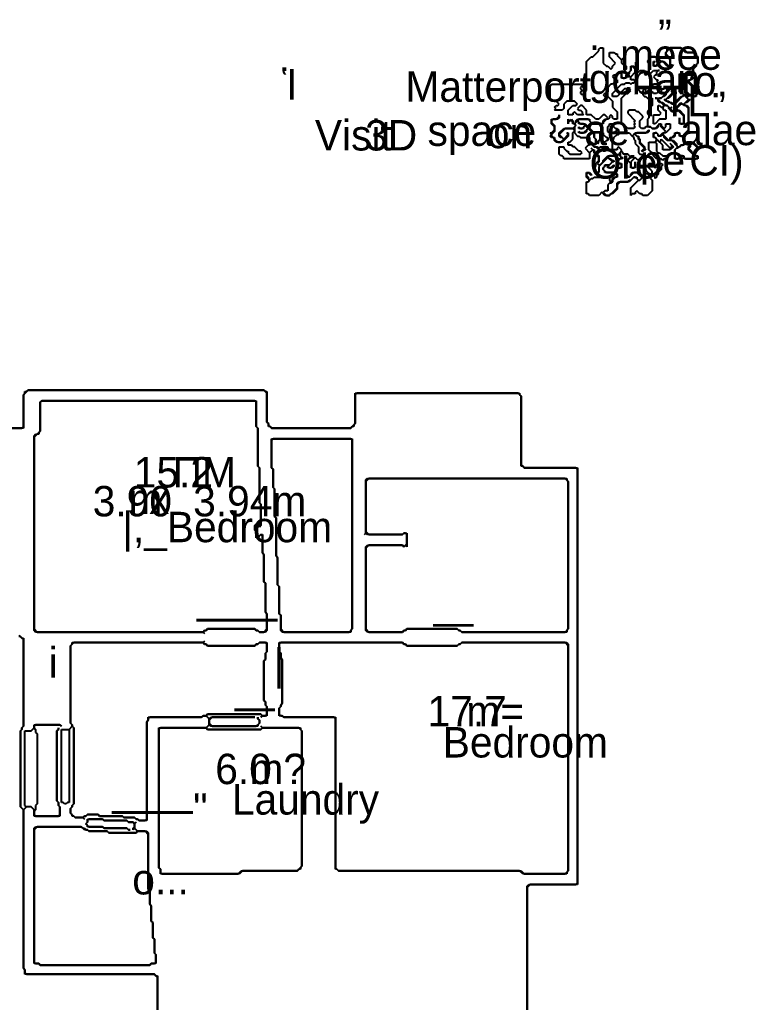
# Model space of a CAD drawing. Header units: metres. Extents: x 39 to 1586, y 105 to 1194.
# Drawn here: x 1102 to 1586, y 541 to 1186 of the extents above; entities that cross this region are included whole.
import ezdxf

# ---------------------------------------------------------------- set-up
doc = ezdxf.new("R2010")
doc.units = ezdxf.units.M

msp = doc.modelspace()

# ---------------------------------------------------------------- linework, layer by layer
for p, q in [((1479, 1162), (1483, 1166)), ((1483, 1167), (1484, 1168)), ((1483, 1166), (1483, 1167)), ((1484, 1168), (1486, 1168)), ((1486, 1168), (1486, 1158)), ((1490, 1162), (1490, 1165)), ((1490, 1165), (1493, 1165)), ((1493, 1165), (1494, 1164)), ((1494, 1164), (1495, 1164)), ((1495, 1164), (1495, 1163)), ((1495, 1163), (1498, 1160)), ((1530, 1168), (1527, 1165)), ((1527, 1165), (1528, 1166)), ((1527, 1163), (1527, 1165)), ((1527, 1165), (1527, 1164)), ((1527, 1164), (1530, 1161)), ((1530, 1160), (1527, 1163)), ((1528, 1166), (1528, 1167)), ((1528, 1167), (1529, 1167)), ((1529, 1167), (1530, 1168)), ((1530, 1168), (1537, 1168)), ((1537, 1168), (1530, 1168)), ((1537, 1168), (1538, 1167)), ((1540, 1165), (1537, 1168)), ((1538, 1167), (1539, 1167)), ((1539, 1167), (1541, 1165)), ((1545, 1165), (1540, 1165)), ((1541, 1165), (1545, 1165)), ((1545, 1165), (1546, 1164)), ((1548, 1162), (1545, 1165)), ((1546, 1164), (1547, 1164)), ((1547, 1164), (1547, 1163)), ((1547, 1163), (1548, 1162)), ((1475, 1159), (1478, 1162)), ((1475, 1140), (1475, 1159)), ((1478, 1162), (1479, 1162)), ((1486, 1158), (1488, 1156)), ((1494, 1158), (1490, 1162)), ((1492, 1156), (1494, 1158)), ((1498, 1160), (1499, 1161)), ((1499, 1161), (1498, 1160)), ((1498, 1160), (1498, 1158)), ((1498, 1158), (1499, 1157)), ((1499, 1157), (1500, 1157)), ((1500, 1157), (1501, 1156)), ((1515, 1159), (1516, 1160)), ((1516, 1160), (1515, 1159)), ((1516, 1158), (1515, 1159)), ((1515, 1159), (1516, 1158)), ((1516, 1160), (1516, 1162)), ((1516, 1162), (1521, 1162)), ((1517, 1162), (1516, 1161)), ((1516, 1161), (1516, 1160)), ((1516, 1152), (1516, 1158)), ((1516, 1158), (1516, 1152)), ((1520, 1162), (1517, 1162)), ((1519, 1156), (1519, 1159)), ((1519, 1159), (1520, 1159)), ((1520, 1159), (1519, 1158)), ((1519, 1158), (1519, 1157)), ((1519, 1157), (1520, 1156)), ((1522, 1160), (1520, 1162)), ((1520, 1156), (1522, 1158)), ((1521, 1162), (1524, 1159)), ((1524, 1159), (1521, 1156)), ((1523, 1160), (1522, 1160)), ((1522, 1158), (1523, 1158)), ((1524, 1159), (1523, 1160)), ((1523, 1158), (1524, 1159)), ((1524, 1159), (1526, 1159)), ((1525, 1159), (1524, 1159)), ((1528, 1156), (1525, 1159)), ((1526, 1159), (1529, 1156)), ((1529, 1156), (1530, 1157)), ((1530, 1161), (1530, 1156)), ((1530, 1157), (1530, 1160)), ((1545, 1155), (1548, 1158)), ((1548, 1158), (1547, 1157)), ((1547, 1157), (1547, 1156)), ((1548, 1162), (1548, 1158)), ((1548, 1158), (1548, 1162)), ((1488, 1156), (1489, 1156)), ((1489, 1156), (1491, 1154)), ((1491, 1154), (1492, 1155)), ((1492, 1155), (1492, 1156)), ((1493, 1150), (1492, 1149)), ((1494, 1150), (1493, 1150)), ((1496, 1152), (1494, 1150)), ((1497, 1152), (1496, 1152)), ((1498, 1151), (1497, 1152)), ((1501, 1154), (1498, 1151)), ((1498, 1151), (1498, 1149)), ((1498, 1148), (1498, 1151)), ((1501, 1156), (1501, 1154)), ((1501, 1150), (1504, 1153)), ((1503, 1151), (1501, 1149)), ((1501, 1149), (1501, 1150)), ((1504, 1153), (1503, 1152)), ((1503, 1152), (1503, 1151)), ((1504, 1153), (1504, 1156)), ((1504, 1156), (1506, 1156)), ((1505, 1156), (1504, 1155)), ((1504, 1155), (1504, 1153)), ((1504, 1149), (1507, 1152)), ((1507, 1154), (1505, 1156)), ((1506, 1156), (1507, 1155)), ((1507, 1155), (1507, 1152)), ((1507, 1152), (1507, 1154)), ((1507, 1152), (1508, 1151)), ((1508, 1151), (1510, 1153)), ((1510, 1153), (1513, 1153)), ((1513, 1153), (1513, 1151)), ((1513, 1151), (1514, 1150)), ((1514, 1150), (1516, 1152)), ((1516, 1152), (1517, 1151)), ((1517, 1151), (1519, 1153)), ((1521, 1156), (1519, 1156)), ((1519, 1153), (1523, 1153)), ((1520, 1150), (1519, 1149)), ((1521, 1150), (1520, 1150)), ((1522, 1153), (1521, 1152)), ((1521, 1152), (1521, 1150)), ((1523, 1153), (1522, 1153)), ((1530, 1156), (1528, 1156)), ((1536, 1139), (1536, 1150)), ((1536, 1150), (1539, 1150)), ((1539, 1150), (1539, 1141)), ((1545, 1150), (1544, 1149)), ((1544, 1149), (1545, 1150)), ((1547, 1156), (1545, 1154)), ((1545, 1150), (1545, 1155)), ((1545, 1154), (1545, 1150)), ((1451, 1143), (1452, 1144)), ((1452, 1144), (1472, 1144)), ((1472, 1144), (1472, 1143)), ((1491, 1144), (1489, 1142)), ((1492, 1144), (1491, 1144)), ((1492, 1149), (1494, 1147)), ((1493, 1145), (1492, 1144)), ((1492, 1138), (1498, 1144)), ((1495, 1145), (1493, 1145)), ((1494, 1147), (1495, 1147)), ((1495, 1147), (1495, 1145)), ((1498, 1149), (1499, 1148)), ((1501, 1148), (1498, 1148)), ((1498, 1144), (1500, 1144)), ((1499, 1148), (1500, 1148)), ((1500, 1148), (1501, 1149)), ((1500, 1144), (1501, 1145)), ((1501, 1149), (1501, 1148)), ((1501, 1145), (1503, 1145)), ((1503, 1145), (1504, 1144)), ((1504, 1147), (1504, 1149)), ((1506, 1147), (1504, 1147)), ((1504, 1144), (1505, 1145)), ((1505, 1145), (1506, 1145)), ((1507, 1146), (1506, 1147)), ((1506, 1145), (1507, 1146)), ((1519, 1144), (1518, 1143)), ((1519, 1149), (1521, 1147)), ((1521, 1144), (1519, 1144)), ((1521, 1147), (1522, 1147)), ((1522, 1147), (1521, 1146)), ((1521, 1146), (1522, 1145)), ((1522, 1145), (1521, 1144)), ((1522, 1145), (1523, 1145)), ((1523, 1145), (1522, 1145)), ((1543, 1147), (1542, 1146)), ((1542, 1145), (1542, 1147)), ((1542, 1147), (1543, 1147)), ((1542, 1146), (1547, 1141)), ((1548, 1139), (1542, 1145)), ((1543, 1147), (1544, 1148)), ((1544, 1147), (1543, 1147)), ((1544, 1149), (1545, 1148)), ((1544, 1148), (1544, 1149)), ((1545, 1148), (1544, 1147)), ((1451, 1135), (1451, 1143)), ((1472, 1143), (1471, 1142)), ((1471, 1142), (1471, 1141)), ((1471, 1141), (1472, 1140)), ((1472, 1140), (1471, 1139)), ((1471, 1139), (1471, 1138)), ((1471, 1138), (1472, 1137)), ((1472, 1143), (1473, 1142)), ((1473, 1142), (1472, 1143)), ((1472, 1137), (1475, 1140)), ((1487, 1138), (1486, 1137)), ((1486, 1137), (1487, 1136)), ((1488, 1138), (1487, 1138)), ((1489, 1139), (1488, 1138)), ((1489, 1142), (1489, 1139)), ((1492, 1136), (1492, 1138)), ((1500, 1141), (1495, 1136)), ((1498, 1135), (1501, 1138)), ((1503, 1141), (1500, 1141)), ((1501, 1138), (1502, 1138)), ((1502, 1138), (1504, 1140)), ((1504, 1140), (1503, 1141)), ((1513, 1141), (1512, 1140)), ((1512, 1140), (1512, 1137)), ((1512, 1137), (1513, 1136)), ((1514, 1140), (1513, 1141)), ((1514, 1139), (1514, 1140)), ((1518, 1139), (1514, 1139)), ((1518, 1143), (1519, 1142)), ((1519, 1138), (1518, 1139)), ((1519, 1142), (1522, 1142)), ((1521, 1138), (1519, 1138)), ((1522, 1139), (1521, 1138)), ((1522, 1142), (1523, 1141)), ((1524, 1139), (1522, 1139)), ((1523, 1141), (1526, 1141)), ((1525, 1141), (1524, 1140)), ((1524, 1140), (1524, 1139)), ((1524, 1135), (1527, 1138)), ((1526, 1141), (1525, 1141)), ((1527, 1137), (1526, 1136)), ((1529, 1141), (1527, 1139)), ((1527, 1134), (1533, 1140)), ((1527, 1139), (1528, 1140)), ((1527, 1139), (1527, 1137)), ((1527, 1138), (1527, 1139)), ((1528, 1140), (1528, 1141)), ((1528, 1141), (1533, 1141)), ((1532, 1141), (1529, 1141)), ((1533, 1139), (1529, 1135)), ((1533, 1140), (1532, 1141)), ((1533, 1141), (1533, 1139)), ((1539, 1137), (1533, 1131)), ((1537, 1138), (1536, 1139)), ((1538, 1138), (1537, 1138)), ((1539, 1137), (1538, 1138)), ((1538, 1136), (1539, 1137)), ((1539, 1141), (1544, 1136)), ((1542, 1134), (1539, 1137)), ((1542, 1137), (1541, 1136)), ((1543, 1137), (1542, 1137)), ((1544, 1136), (1543, 1137)), ((1546, 1136), (1548, 1138)), ((1547, 1141), (1547, 1140)), ((1547, 1140), (1548, 1139)), ((1548, 1138), (1547, 1137)), ((1547, 1137), (1547, 1136)), ((1548, 1139), (1548, 1138)), ((1548, 1138), (1548, 1139)), ((1452, 1134), (1451, 1135)), ((1452, 1133), (1452, 1134)), ((1455, 1133), (1452, 1133)), ((1457, 1131), (1455, 1133)), ((1456, 1130), (1457, 1131)), ((1462, 1133), (1460, 1131)), ((1460, 1131), (1460, 1128)), ((1467, 1133), (1462, 1133)), ((1469, 1131), (1467, 1133)), ((1468, 1130), (1469, 1131)), ((1487, 1136), (1489, 1136)), ((1489, 1136), (1492, 1133)), ((1495, 1136), (1492, 1136)), ((1492, 1133), (1492, 1129)), ((1498, 1119), (1498, 1135)), ((1513, 1136), (1514, 1136)), ((1514, 1136), (1515, 1135)), ((1515, 1135), (1518, 1135)), ((1518, 1135), (1518, 1130)), ((1521, 1135), (1520, 1135)), ((1520, 1135), (1524, 1135)), ((1522, 1134), (1521, 1135)), ((1523, 1135), (1522, 1134)), ((1522, 1134), (1524, 1132)), ((1522, 1133), (1522, 1134)), ((1523, 1132), (1522, 1133)), ((1524, 1135), (1523, 1135)), ((1524, 1132), (1523, 1132)), ((1525, 1136), (1524, 1135)), ((1524, 1132), (1525, 1132)), ((1526, 1130), (1524, 1132)), ((1526, 1136), (1525, 1136)), ((1525, 1132), (1527, 1130)), ((1527, 1133), (1526, 1134)), ((1526, 1134), (1527, 1134)), ((1528, 1135), (1527, 1134)), ((1527, 1134), (1528, 1133)), ((1528, 1133), (1527, 1133)), ((1529, 1135), (1528, 1135)), ((1529, 1132), (1528, 1133)), ((1528, 1133), (1529, 1133)), ((1529, 1133), (1530, 1132)), ((1530, 1132), (1529, 1132)), ((1531, 1131), (1530, 1132)), ((1530, 1132), (1531, 1132)), ((1531, 1132), (1532, 1131)), ((1533, 1131), (1531, 1131)), ((1532, 1131), (1537, 1136)), ((1534, 1129), (1537, 1132)), ((1537, 1131), (1534, 1128)), ((1537, 1136), (1538, 1136)), ((1537, 1132), (1538, 1131)), ((1538, 1131), (1537, 1131)), ((1539, 1130), (1538, 1131)), ((1538, 1131), (1539, 1131)), ((1539, 1131), (1542, 1134)), ((1540, 1132), (1539, 1131)), ((1539, 1131), (1540, 1130)), ((1541, 1132), (1540, 1132)), ((1541, 1136), (1541, 1135)), ((1541, 1135), (1542, 1134)), ((1543, 1134), (1541, 1132)), ((1542, 1134), (1543, 1134)), ((1547, 1136), (1544, 1136)), ((1544, 1136), (1546, 1136)), ((1454, 1129), (1455, 1130)), ((1455, 1128), (1454, 1129)), ((1454, 1127), (1455, 1128)), ((1459, 1127), (1454, 1127)), ((1455, 1130), (1456, 1130)), ((1457, 1123), (1457, 1124)), ((1457, 1124), (1457, 1122)), ((1460, 1128), (1459, 1127)), ((1463, 1127), (1466, 1130)), ((1463, 1124), (1463, 1127)), ((1466, 1124), (1463, 1124)), ((1466, 1130), (1468, 1130)), ((1467, 1126), (1466, 1125)), ((1466, 1125), (1466, 1124)), ((1469, 1124), (1467, 1126)), ((1471, 1130), (1469, 1128)), ((1469, 1128), (1470, 1127)), ((1473, 1124), (1469, 1124)), ((1470, 1127), (1471, 1127)), ((1472, 1130), (1471, 1130)), ((1471, 1127), (1472, 1126)), ((1475, 1127), (1472, 1130)), ((1472, 1126), (1472, 1125)), ((1472, 1125), (1473, 1124)), ((1475, 1124), (1475, 1127)), ((1478, 1124), (1475, 1124)), ((1481, 1121), (1478, 1124)), ((1486, 1124), (1483, 1121)), ((1487, 1124), (1486, 1124)), ((1489, 1122), (1487, 1124)), ((1491, 1124), (1490, 1123)), ((1492, 1123), (1491, 1124)), ((1492, 1129), (1495, 1126)), ((1495, 1126), (1495, 1121)), ((1503, 1127), (1502, 1126)), ((1502, 1126), (1502, 1125)), ((1502, 1125), (1507, 1120)), ((1507, 1127), (1503, 1127)), ((1508, 1126), (1507, 1127)), ((1509, 1126), (1508, 1126)), ((1512, 1123), (1509, 1126)), ((1516, 1127), (1515, 1126)), ((1515, 1126), (1515, 1125)), ((1515, 1125), (1516, 1124)), ((1518, 1130), (1516, 1128)), ((1516, 1128), (1516, 1127)), ((1516, 1124), (1516, 1122)), ((1519, 1118), (1519, 1124)), ((1519, 1124), (1523, 1124)), ((1522, 1127), (1522, 1130)), ((1522, 1130), (1523, 1130)), ((1524, 1125), (1522, 1127)), ((1523, 1130), (1524, 1129)), ((1523, 1124), (1524, 1125)), ((1524, 1129), (1525, 1129)), ((1526, 1130), (1525, 1129)), ((1525, 1129), (1526, 1130)), ((1525, 1129), (1525, 1128)), ((1525, 1128), (1526, 1127)), ((1528, 1130), (1526, 1130)), ((1526, 1127), (1527, 1127)), ((1527, 1130), (1528, 1130)), ((1527, 1127), (1527, 1121)), ((1528, 1130), (1530, 1128)), ((1529, 1129), (1528, 1130)), ((1529, 1128), (1529, 1129)), ((1531, 1126), (1529, 1128)), ((1530, 1128), (1531, 1129)), ((1531, 1129), (1530, 1128)), ((1530, 1128), (1532, 1126)), ((1532, 1126), (1531, 1126)), ((1534, 1126), (1534, 1129)), ((1534, 1128), (1535, 1127)), ((1535, 1127), (1534, 1126)), ((1535, 1127), (1536, 1127)), ((1539, 1123), (1535, 1127)), ((1536, 1127), (1539, 1124)), ((1540, 1130), (1539, 1130)), ((1539, 1124), (1539, 1118)), ((1540, 1130), (1541, 1130)), ((1542, 1128), (1540, 1130)), ((1541, 1130), (1542, 1129)), ((1542, 1129), (1542, 1113)), ((1542, 1114), (1542, 1128)), ((1452, 1118), (1452, 1121)), ((1452, 1121), (1455, 1121)), ((1453, 1121), (1452, 1120)), ((1452, 1120), (1452, 1119)), ((1452, 1119), (1454, 1117)), ((1454, 1116), (1452, 1118)), ((1456, 1121), (1453, 1121)), ((1455, 1121), (1457, 1123)), ((1457, 1122), (1456, 1121)), ((1463, 1118), (1463, 1121)), ((1463, 1121), (1464, 1120)), ((1464, 1120), (1463, 1119)), ((1463, 1119), (1463, 1118)), ((1464, 1120), (1465, 1121)), ((1465, 1120), (1464, 1120)), ((1465, 1121), (1466, 1120)), ((1466, 1119), (1465, 1120)), ((1466, 1120), (1466, 1119)), ((1466, 1118), (1466, 1119)), ((1466, 1119), (1467, 1118)), ((1467, 1118), (1466, 1118)), ((1469, 1120), (1467, 1118)), ((1467, 1118), (1468, 1119)), ((1468, 1117), (1467, 1118)), ((1467, 1118), (1468, 1117)), ((1468, 1120), (1469, 1121)), ((1468, 1119), (1468, 1120)), ((1469, 1121), (1477, 1121)), ((1470, 1121), (1469, 1120)), ((1469, 1120), (1471, 1118)), ((1470, 1119), (1469, 1120)), ((1476, 1121), (1470, 1121)), ((1470, 1118), (1470, 1119)), ((1473, 1118), (1470, 1118)), ((1471, 1118), (1474, 1118)), ((1474, 1117), (1473, 1118)), ((1474, 1118), (1480, 1112)), ((1478, 1119), (1476, 1121)), ((1477, 1121), (1477, 1120)), ((1477, 1120), (1479, 1118)), ((1478, 1118), (1478, 1119)), ((1486, 1118), (1478, 1118)), ((1479, 1118), (1485, 1118)), ((1483, 1121), (1481, 1121)), ((1485, 1118), (1486, 1119)), ((1486, 1120), (1487, 1121)), ((1488, 1121), (1486, 1119)), ((1486, 1119), (1486, 1120)), ((1486, 1119), (1486, 1118)), ((1487, 1121), (1488, 1121)), ((1488, 1121), (1489, 1122)), ((1489, 1121), (1488, 1121)), ((1490, 1122), (1489, 1121)), ((1490, 1123), (1490, 1122)), ((1490, 1117), (1490, 1118)), ((1490, 1118), (1492, 1118)), ((1492, 1122), (1492, 1123)), ((1493, 1121), (1492, 1122)), ((1492, 1118), (1492, 1117)), ((1495, 1121), (1493, 1121)), ((1502, 1115), (1498, 1119)), ((1507, 1120), (1506, 1119)), ((1506, 1119), (1507, 1118)), ((1507, 1118), (1506, 1117)), ((1510, 1120), (1512, 1122)), ((1510, 1116), (1510, 1120)), ((1512, 1122), (1512, 1123)), ((1516, 1122), (1515, 1121)), ((1515, 1121), (1515, 1117)), ((1520, 1118), (1519, 1118)), ((1523, 1121), (1520, 1118)), ((1520, 1115), (1523, 1118)), ((1523, 1118), (1522, 1117)), ((1527, 1121), (1523, 1121)), ((1524, 1117), (1523, 1118)), ((1523, 1118), (1524, 1118)), ((1524, 1118), (1524, 1117)), ((1527, 1116), (1527, 1118)), ((1527, 1118), (1530, 1118)), ((1530, 1118), (1530, 1115)), ((1536, 1118), (1536, 1122)), ((1536, 1122), (1536, 1119)), ((1536, 1119), (1537, 1118)), ((1539, 1118), (1536, 1118)), ((1537, 1118), (1538, 1118)), ((1538, 1118), (1539, 1119)), ((1539, 1119), (1539, 1123)), ((1452, 1111), (1451, 1112)), ((1451, 1112), (1452, 1112)), ((1452, 1112), (1454, 1114)), ((1454, 1113), (1452, 1111)), ((1454, 1117), (1454, 1113)), ((1454, 1114), (1454, 1116)), ((1461, 1115), (1457, 1111)), ((1457, 1112), (1460, 1115)), ((1457, 1110), (1457, 1112)), ((1460, 1115), (1466, 1115)), ((1466, 1115), (1461, 1115)), ((1463, 1111), (1462, 1112)), ((1462, 1112), (1463, 1112)), ((1463, 1112), (1463, 1110)), ((1466, 1115), (1468, 1117)), ((1467, 1114), (1466, 1115)), ((1466, 1112), (1467, 1113)), ((1466, 1108), (1466, 1112)), ((1468, 1117), (1467, 1116)), ((1467, 1116), (1467, 1112)), ((1467, 1113), (1467, 1114)), ((1467, 1112), (1469, 1110)), ((1470, 1115), (1470, 1116)), ((1470, 1116), (1471, 1115)), ((1473, 1115), (1470, 1115)), ((1470, 1112), (1470, 1113)), ((1470, 1113), (1471, 1112)), ((1474, 1112), (1470, 1112)), ((1471, 1115), (1472, 1115)), ((1471, 1112), (1473, 1112)), ((1472, 1115), (1474, 1117)), ((1474, 1117), (1473, 1116)), ((1473, 1116), (1473, 1115)), ((1473, 1112), (1476, 1115)), ((1476, 1115), (1474, 1117)), ((1475, 1113), (1474, 1112)), ((1476, 1115), (1475, 1114)), ((1475, 1114), (1475, 1113)), ((1480, 1111), (1476, 1115)), ((1480, 1112), (1480, 1109)), ((1484, 1108), (1484, 1112)), ((1484, 1112), (1486, 1112)), ((1486, 1112), (1486, 1111)), ((1489, 1116), (1490, 1117)), ((1489, 1113), (1489, 1116)), ((1490, 1112), (1489, 1113)), ((1493, 1112), (1490, 1112)), ((1492, 1117), (1494, 1115)), ((1495, 1114), (1493, 1112)), ((1494, 1115), (1495, 1115)), ((1495, 1115), (1496, 1114)), ((1497, 1112), (1495, 1114)), ((1496, 1114), (1496, 1113)), ((1496, 1113), (1497, 1112)), ((1496, 1111), (1497, 1112)), ((1497, 1112), (1503, 1112)), ((1506, 1115), (1502, 1115)), ((1503, 1112), (1505, 1110)), ((1505, 1110), (1507, 1112)), ((1506, 1117), (1507, 1116)), ((1507, 1116), (1506, 1115)), ((1507, 1112), (1514, 1112)), ((1508, 1112), (1507, 1111)), ((1515, 1112), (1508, 1112)), ((1511, 1115), (1510, 1116)), ((1513, 1115), (1511, 1115)), ((1514, 1116), (1513, 1115)), ((1517, 1116), (1514, 1116)), ((1514, 1112), (1516, 1114)), ((1515, 1117), (1516, 1116)), ((1516, 1113), (1515, 1112)), ((1516, 1116), (1517, 1116)), ((1516, 1114), (1516, 1113)), ((1518, 1115), (1517, 1116)), ((1517, 1116), (1518, 1115)), ((1521, 1115), (1518, 1115)), ((1518, 1115), (1520, 1115)), ((1520, 1112), (1519, 1111)), ((1519, 1109), (1519, 1112)), ((1519, 1112), (1521, 1112)), ((1521, 1112), (1520, 1112)), ((1522, 1116), (1521, 1115)), ((1522, 1111), (1521, 1112)), ((1521, 1112), (1523, 1110)), ((1522, 1117), (1522, 1116)), ((1523, 1110), (1525, 1112)), ((1524, 1116), (1524, 1117)), ((1524, 1117), (1526, 1115)), ((1527, 1113), (1524, 1116)), ((1525, 1112), (1526, 1112)), ((1526, 1112), (1525, 1111)), ((1526, 1115), (1527, 1116)), ((1526, 1112), (1527, 1113)), ((1527, 1112), (1526, 1112)), ((1530, 1115), (1527, 1112)), ((1534, 1112), (1533, 1111)), ((1533, 1111), (1533, 1112)), ((1533, 1112), (1536, 1112)), ((1535, 1112), (1534, 1112)), ((1536, 1111), (1535, 1112)), ((1536, 1112), (1536, 1111)), ((1538, 1110), (1542, 1114)), ((1542, 1113), (1539, 1110)), ((1451, 1110), (1452, 1111)), ((1452, 1109), (1451, 1110)), ((1452, 1111), (1452, 1110)), ((1452, 1110), (1453, 1109)), ((1453, 1109), (1452, 1109)), ((1454, 1108), (1453, 1109)), ((1453, 1109), (1454, 1109)), ((1454, 1109), (1454, 1108)), ((1454, 1107), (1454, 1108)), ((1454, 1108), (1456, 1106)), ((1455, 1106), (1454, 1107)), ((1459, 1106), (1455, 1106)), ((1456, 1106), (1458, 1106)), ((1457, 1111), (1460, 1108)), ((1458, 1109), (1457, 1110)), ((1459, 1109), (1458, 1109)), ((1458, 1106), (1460, 1108)), ((1463, 1110), (1459, 1106)), ((1460, 1108), (1459, 1109)), ((1460, 1108), (1463, 1111)), ((1463, 1104), (1463, 1106)), ((1463, 1106), (1464, 1106)), ((1464, 1106), (1466, 1108)), ((1469, 1110), (1470, 1110)), ((1470, 1110), (1471, 1109)), ((1471, 1109), (1477, 1109)), ((1477, 1109), (1477, 1107)), ((1477, 1107), (1479, 1105)), ((1478, 1105), (1477, 1104)), ((1480, 1103), (1478, 1105)), ((1479, 1105), (1479, 1104)), ((1480, 1109), (1480, 1111)), ((1480, 1109), (1481, 1108)), ((1481, 1108), (1480, 1109)), ((1481, 1108), (1481, 1107)), ((1481, 1106), (1481, 1108)), ((1481, 1107), (1482, 1106)), ((1482, 1106), (1481, 1106)), ((1482, 1106), (1484, 1108)), ((1483, 1107), (1482, 1106)), ((1482, 1106), (1483, 1105)), ((1483, 1105), (1482, 1106)), ((1485, 1107), (1483, 1107)), ((1486, 1106), (1485, 1107)), ((1486, 1111), (1488, 1109)), ((1487, 1106), (1486, 1106)), ((1488, 1107), (1487, 1106)), ((1488, 1109), (1489, 1109)), ((1489, 1107), (1488, 1107)), ((1489, 1109), (1489, 1107)), ((1492, 1107), (1493, 1108)), ((1492, 1101), (1492, 1107)), ((1493, 1109), (1495, 1111)), ((1493, 1108), (1493, 1109)), ((1495, 1111), (1496, 1111)), ((1506, 1111), (1505, 1110)), ((1505, 1110), (1506, 1109)), ((1507, 1111), (1506, 1111)), ((1506, 1109), (1506, 1108)), ((1506, 1108), (1507, 1107)), ((1507, 1111), (1508, 1110)), ((1509, 1109), (1507, 1111)), ((1507, 1107), (1507, 1105)), ((1507, 1105), (1509, 1103)), ((1508, 1110), (1509, 1110)), ((1509, 1110), (1509, 1109)), ((1509, 1109), (1510, 1108)), ((1509, 1108), (1509, 1109)), ((1510, 1107), (1509, 1108)), ((1510, 1108), (1510, 1106)), ((1510, 1105), (1510, 1107)), ((1510, 1106), (1513, 1103)), ((1513, 1102), (1510, 1105)), ((1516, 1101), (1516, 1106)), ((1516, 1106), (1520, 1106)), ((1519, 1111), (1519, 1110)), ((1519, 1110), (1523, 1106)), ((1520, 1109), (1519, 1109)), ((1521, 1108), (1520, 1109)), ((1521, 1107), (1520, 1106)), ((1520, 1106), (1521, 1107)), ((1520, 1106), (1521, 1105)), ((1521, 1107), (1521, 1108)), ((1522, 1107), (1521, 1107)), ((1521, 1105), (1521, 1100)), ((1522, 1110), (1522, 1111)), ((1524, 1110), (1522, 1110)), ((1525, 1104), (1522, 1107)), ((1523, 1106), (1524, 1107)), ((1525, 1111), (1524, 1110)), ((1524, 1107), (1524, 1108)), ((1524, 1108), (1530, 1102)), ((1526, 1110), (1525, 1111)), ((1525, 1111), (1529, 1107)), ((1526, 1109), (1526, 1110)), ((1528, 1107), (1526, 1109)), ((1531, 1107), (1528, 1107)), ((1529, 1107), (1530, 1108)), ((1531, 1109), (1530, 1108)), ((1530, 1108), (1530, 1109)), ((1530, 1109), (1531, 1109)), ((1530, 1108), (1531, 1107)), ((1531, 1104), (1530, 1105)), ((1530, 1105), (1532, 1103)), ((1531, 1109), (1533, 1111)), ((1532, 1109), (1531, 1109)), ((1531, 1107), (1532, 1107)), ((1535, 1103), (1531, 1107)), ((1533, 1110), (1532, 1109)), ((1532, 1107), (1534, 1105)), ((1533, 1111), (1533, 1110)), ((1534, 1105), (1534, 1104)), ((1536, 1110), (1536, 1111)), ((1536, 1111), (1537, 1110)), ((1539, 1110), (1536, 1110)), ((1537, 1110), (1538, 1110)), ((1538, 1104), (1540, 1106)), ((1541, 1106), (1539, 1104)), ((1540, 1106), (1545, 1106)), ((1544, 1106), (1541, 1106)), ((1548, 1102), (1544, 1106)), ((1545, 1106), (1548, 1103)), ((1457, 1098), (1457, 1103)), ((1457, 1103), (1460, 1103)), ((1460, 1103), (1460, 1102)), ((1460, 1102), (1462, 1100)), ((1462, 1100), (1463, 1100)), ((1465, 1104), (1463, 1104)), ((1463, 1100), (1463, 1099)), ((1463, 1099), (1464, 1098)), ((1466, 1103), (1465, 1104)), ((1467, 1103), (1466, 1103)), ((1470, 1100), (1467, 1103)), ((1471, 1100), (1470, 1100)), ((1472, 1099), (1471, 1100)), ((1471, 1098), (1472, 1099)), ((1476, 1104), (1474, 1102)), ((1474, 1102), (1477, 1099)), ((1477, 1104), (1476, 1104)), ((1479, 1101), (1477, 1099)), ((1477, 1099), (1479, 1101)), ((1477, 1099), (1477, 1095)), ((1479, 1101), (1478, 1102)), ((1478, 1102), (1479, 1101)), ((1479, 1104), (1480, 1103)), ((1480, 1100), (1479, 1101)), ((1479, 1101), (1480, 1101)), ((1480, 1103), (1482, 1103)), ((1481, 1103), (1480, 1103)), ((1480, 1101), (1480, 1100)), ((1480, 1099), (1480, 1100)), ((1480, 1100), (1483, 1097)), ((1483, 1096), (1480, 1099)), ((1483, 1101), (1481, 1103)), ((1482, 1103), (1483, 1102)), ((1483, 1102), (1484, 1103)), ((1485, 1101), (1483, 1101)), ((1484, 1103), (1489, 1103)), ((1486, 1100), (1485, 1101)), ((1487, 1100), (1486, 1100)), ((1488, 1101), (1487, 1100)), ((1489, 1101), (1488, 1101)), ((1489, 1103), (1489, 1101)), ((1495, 1101), (1492, 1101)), ((1496, 1103), (1495, 1102)), ((1495, 1102), (1495, 1101)), ((1495, 1097), (1498, 1100)), ((1498, 1101), (1496, 1103)), ((1498, 1100), (1497, 1099)), ((1497, 1099), (1497, 1097)), ((1498, 1100), (1498, 1101)), ((1499, 1099), (1498, 1100)), ((1499, 1098), (1499, 1099)), ((1509, 1103), (1509, 1099)), ((1509, 1099), (1510, 1098)), ((1511, 1100), (1513, 1102)), ((1512, 1100), (1511, 1100)), ((1513, 1101), (1512, 1100)), ((1513, 1103), (1513, 1102)), ((1513, 1102), (1514, 1101)), ((1514, 1101), (1513, 1101)), ((1519, 1098), (1516, 1101)), ((1521, 1100), (1522, 1099)), ((1522, 1099), (1523, 1099)), ((1523, 1099), (1525, 1097)), ((1525, 1101), (1525, 1104)), ((1530, 1101), (1525, 1101)), ((1530, 1102), (1531, 1103)), ((1532, 1103), (1530, 1101)), ((1531, 1103), (1531, 1104)), ((1533, 1101), (1535, 1103)), ((1534, 1102), (1533, 1101)), ((1533, 1101), (1533, 1096)), ((1533, 1095), (1533, 1101)), ((1534, 1104), (1535, 1103)), ((1535, 1102), (1534, 1102)), ((1537, 1104), (1535, 1102)), ((1535, 1103), (1536, 1103)), ((1536, 1103), (1537, 1104)), ((1537, 1104), (1538, 1104)), ((1539, 1104), (1537, 1104)), ((1542, 1103), (1543, 1104)), ((1542, 1101), (1542, 1103)), ((1543, 1103), (1542, 1102)), ((1542, 1102), (1544, 1100)), ((1546, 1097), (1542, 1101)), ((1543, 1104), (1543, 1103)), ((1544, 1100), (1544, 1099)), ((1544, 1099), (1545, 1098)), ((1546, 1100), (1548, 1102)), ((1547, 1100), (1546, 1100)), ((1548, 1101), (1547, 1100)), ((1548, 1103), (1548, 1101)), ((1458, 1097), (1457, 1098)), ((1459, 1097), (1458, 1097)), ((1460, 1096), (1459, 1097)), ((1460, 1095), (1460, 1096)), ((1477, 1095), (1460, 1095)), ((1464, 1098), (1471, 1098)), ((1481, 1092), (1483, 1094)), ((1481, 1090), (1481, 1092)), ((1483, 1093), (1482, 1092)), ((1482, 1092), (1483, 1091)), ((1483, 1097), (1483, 1093)), ((1489, 1096), (1483, 1090)), ((1483, 1094), (1483, 1096)), ((1484, 1091), (1486, 1093)), ((1486, 1094), (1489, 1097)), ((1486, 1093), (1486, 1094)), ((1489, 1097), (1495, 1097)), ((1490, 1097), (1489, 1096)), ((1492, 1093), (1489, 1096)), ((1489, 1096), (1490, 1095)), ((1492, 1093), (1489, 1090)), ((1495, 1097), (1490, 1097)), ((1490, 1095), (1491, 1095)), ((1490, 1091), (1492, 1093)), ((1491, 1095), (1492, 1094)), ((1492, 1094), (1493, 1094)), ((1493, 1093), (1492, 1093)), ((1493, 1094), (1493, 1093)), ((1496, 1098), (1495, 1097)), ((1497, 1095), (1495, 1093)), ((1495, 1094), (1496, 1095)), ((1495, 1093), (1495, 1094)), ((1495, 1093), (1496, 1092)), ((1496, 1092), (1495, 1093)), ((1498, 1096), (1496, 1098)), ((1496, 1095), (1497, 1095)), ((1496, 1092), (1498, 1092)), ((1497, 1092), (1496, 1092)), ((1497, 1097), (1498, 1096)), ((1497, 1095), (1498, 1096)), ((1498, 1095), (1497, 1095)), ((1498, 1091), (1497, 1092)), ((1498, 1096), (1499, 1096)), ((1499, 1096), (1498, 1095)), ((1498, 1092), (1498, 1089)), ((1502, 1098), (1499, 1098)), ((1501, 1094), (1502, 1095)), ((1502, 1094), (1501, 1093)), ((1501, 1084), (1501, 1094)), ((1501, 1093), (1501, 1085)), ((1504, 1096), (1502, 1098)), ((1502, 1095), (1503, 1095)), ((1504, 1092), (1502, 1094)), ((1503, 1095), (1504, 1096)), ((1507, 1096), (1504, 1093)), ((1504, 1093), (1504, 1090)), ((1504, 1089), (1504, 1092)), ((1510, 1093), (1507, 1096)), ((1507, 1090), (1507, 1093)), ((1507, 1093), (1507, 1089)), ((1510, 1098), (1511, 1098)), ((1510, 1089), (1510, 1093)), ((1511, 1098), (1512, 1097)), ((1512, 1097), (1512, 1096)), ((1512, 1096), (1513, 1095)), ((1513, 1095), (1513, 1090)), ((1516, 1089), (1516, 1092)), ((1516, 1092), (1518, 1092)), ((1518, 1092), (1519, 1091)), ((1519, 1097), (1519, 1098)), ((1521, 1095), (1519, 1097)), ((1524, 1095), (1521, 1095)), ((1521, 1091), (1522, 1092)), ((1522, 1092), (1522, 1093)), ((1522, 1093), (1523, 1092)), ((1523, 1092), (1524, 1092)), ((1525, 1094), (1524, 1095)), ((1524, 1092), (1525, 1091)), ((1525, 1097), (1528, 1097)), ((1526, 1095), (1525, 1094)), ((1528, 1095), (1526, 1095)), ((1528, 1097), (1527, 1096)), ((1527, 1096), (1528, 1095)), ((1533, 1096), (1534, 1095)), ((1536, 1095), (1533, 1095)), ((1534, 1095), (1535, 1095)), ((1535, 1095), (1536, 1096)), ((1536, 1096), (1536, 1097)), ((1536, 1097), (1539, 1097)), ((1537, 1097), (1536, 1096)), ((1536, 1096), (1536, 1095)), ((1538, 1097), (1537, 1097)), ((1539, 1096), (1538, 1097)), ((1539, 1097), (1539, 1096)), ((1539, 1096), (1540, 1095)), ((1539, 1095), (1539, 1096)), ((1548, 1095), (1539, 1095)), ((1540, 1095), (1547, 1095)), ((1545, 1098), (1546, 1098)), ((1546, 1098), (1547, 1097)), ((1547, 1097), (1546, 1097)), ((1548, 1096), (1547, 1097)), ((1547, 1097), (1548, 1097)), ((1547, 1095), (1548, 1096)), ((1548, 1097), (1548, 1095)), ((1475, 1083), (1475, 1086)), ((1475, 1086), (1477, 1086)), ((1476, 1086), (1475, 1085)), ((1478, 1084), (1476, 1086)), ((1477, 1086), (1478, 1085)), ((1480, 1089), (1481, 1090)), ((1480, 1088), (1480, 1089)), ((1481, 1087), (1480, 1088)), ((1481, 1086), (1481, 1087)), ((1483, 1086), (1481, 1086)), ((1483, 1091), (1484, 1091)), ((1483, 1090), (1483, 1086)), ((1488, 1091), (1486, 1089)), ((1486, 1089), (1487, 1090)), ((1486, 1088), (1486, 1089)), ((1486, 1089), (1486, 1088)), ((1487, 1087), (1486, 1088)), ((1486, 1088), (1488, 1086)), ((1487, 1090), (1487, 1091)), ((1487, 1091), (1490, 1091)), ((1487, 1086), (1487, 1087)), ((1493, 1086), (1487, 1086)), ((1489, 1090), (1488, 1091)), ((1488, 1086), (1494, 1086)), ((1489, 1090), (1490, 1089)), ((1489, 1089), (1489, 1090)), ((1492, 1089), (1489, 1089)), ((1490, 1089), (1491, 1089)), ((1491, 1089), (1493, 1091)), ((1493, 1090), (1492, 1089)), ((1493, 1091), (1493, 1090)), ((1495, 1084), (1493, 1086)), ((1494, 1086), (1495, 1085)), ((1495, 1089), (1495, 1090)), ((1495, 1090), (1496, 1089)), ((1498, 1089), (1495, 1089)), ((1496, 1089), (1497, 1089)), ((1497, 1089), (1498, 1090)), ((1498, 1090), (1498, 1091)), ((1506, 1086), (1503, 1083)), ((1504, 1090), (1505, 1089)), ((1507, 1089), (1504, 1089)), ((1504, 1085), (1505, 1086)), ((1505, 1089), (1506, 1089)), ((1505, 1086), (1509, 1086)), ((1506, 1089), (1507, 1090)), ((1508, 1086), (1506, 1086)), ((1510, 1084), (1508, 1086)), ((1509, 1086), (1510, 1085)), ((1512, 1089), (1510, 1089)), ((1513, 1090), (1512, 1089)), ((1513, 1090), (1514, 1089)), ((1514, 1089), (1513, 1090)), ((1513, 1085), (1513, 1086)), ((1513, 1086), (1514, 1085)), ((1514, 1085), (1515, 1086)), ((1515, 1086), (1515, 1085)), ((1518, 1087), (1516, 1089)), ((1518, 1084), (1518, 1087)), ((1519, 1091), (1519, 1090)), ((1519, 1090), (1520, 1089)), ((1520, 1089), (1521, 1090)), ((1521, 1090), (1521, 1091)), ((1524, 1088), (1522, 1086)), ((1522, 1086), (1522, 1085)), ((1525, 1091), (1524, 1090)), ((1524, 1090), (1524, 1088)), ((1475, 1085), (1475, 1084)), ((1475, 1084), (1476, 1083)), ((1477, 1081), (1475, 1083)), ((1475, 1072), (1475, 1080)), ((1475, 1080), (1476, 1080)), ((1476, 1083), (1476, 1082)), ((1476, 1082), (1477, 1081)), ((1476, 1080), (1477, 1081)), ((1477, 1081), (1478, 1082)), ((1478, 1085), (1478, 1084)), ((1478, 1082), (1479, 1082)), ((1479, 1082), (1480, 1083)), ((1480, 1083), (1489, 1083)), ((1489, 1083), (1490, 1082)), ((1490, 1079), (1489, 1078)), ((1490, 1082), (1490, 1081)), ((1490, 1081), (1491, 1080)), ((1491, 1079), (1490, 1079)), ((1491, 1080), (1492, 1081)), ((1492, 1080), (1491, 1079)), ((1492, 1082), (1493, 1083)), ((1494, 1083), (1492, 1081)), ((1492, 1081), (1492, 1082)), ((1492, 1081), (1492, 1080)), ((1493, 1083), (1494, 1083)), ((1494, 1083), (1495, 1084)), ((1495, 1083), (1494, 1083)), ((1495, 1085), (1495, 1083)), ((1495, 1079), (1496, 1080)), ((1497, 1080), (1495, 1078)), ((1495, 1076), (1495, 1079)), ((1496, 1080), (1502, 1080)), ((1503, 1080), (1497, 1080)), ((1501, 1085), (1503, 1083)), ((1502, 1083), (1501, 1084)), ((1503, 1083), (1502, 1083)), ((1502, 1080), (1503, 1081)), ((1503, 1083), (1504, 1084)), ((1506, 1083), (1503, 1080)), ((1503, 1081), (1504, 1081)), ((1504, 1084), (1504, 1085)), ((1504, 1081), (1506, 1083)), ((1504, 1076), (1509, 1081)), ((1506, 1083), (1508, 1083)), ((1507, 1083), (1506, 1083)), ((1509, 1081), (1507, 1083)), ((1508, 1083), (1508, 1082)), ((1508, 1082), (1509, 1081)), ((1509, 1081), (1510, 1081)), ((1510, 1085), (1510, 1084)), ((1510, 1081), (1512, 1083)), ((1512, 1084), (1513, 1085)), ((1512, 1083), (1512, 1084)), ((1515, 1085), (1517, 1083)), ((1517, 1083), (1518, 1084)), ((1518, 1084), (1517, 1083)), ((1517, 1083), (1517, 1082)), ((1517, 1082), (1518, 1081)), ((1519, 1084), (1518, 1084)), ((1518, 1081), (1518, 1074)), ((1520, 1083), (1519, 1084)), ((1521, 1083), (1520, 1082)), ((1520, 1082), (1520, 1083)), ((1522, 1085), (1521, 1084)), ((1521, 1084), (1521, 1083)), ((1485, 1073), (1483, 1071)), ((1487, 1071), (1485, 1073)), ((1487, 1074), (1486, 1073)), ((1486, 1073), (1488, 1071)), ((1489, 1074), (1487, 1074)), ((1489, 1078), (1489, 1074)), ((1490, 1071), (1495, 1076)), ((1495, 1075), (1492, 1072)), ((1495, 1078), (1495, 1075)), ((1504, 1071), (1504, 1076)), ((1508, 1074), (1507, 1073)), ((1507, 1073), (1507, 1072)), ((1510, 1072), (1508, 1074)), ((1518, 1074), (1515, 1071)), ((1476, 1072), (1475, 1072)), ((1477, 1071), (1476, 1072)), ((1483, 1071), (1477, 1071)), ((1490, 1071), (1487, 1071)), ((1488, 1071), (1490, 1071)), ((1491, 1072), (1490, 1071)), ((1492, 1072), (1491, 1072)), ((1505, 1072), (1504, 1071)), ((1507, 1072), (1505, 1072)), ((1511, 1072), (1510, 1072)), ((1512, 1071), (1511, 1072)), ((1515, 1071), (1512, 1071)), ((1108, 943), (1105, 940)), ((1105, 940), (1106, 941)), ((1105, 919), (1105, 940)), ((1105, 940), (1105, 918)), ((1106, 941), (1106, 942)), ((1106, 942), (1107, 942)), ((1107, 942), (1108, 943)), ((1108, 943), (1263, 943)), ((1263, 943), (1108, 943)), ((1263, 943), (1264, 942)), ((1265, 941), (1263, 943)), ((1264, 942), (1265, 942)), ((1265, 942), (1265, 922)), ((1265, 922), (1265, 941)), ((1323, 921), (1323, 941)), ((1323, 941), (1431, 941)), ((1324, 941), (1323, 940)), ((1323, 940), (1323, 921)), ((1430, 941), (1324, 941)), ((1432, 939), (1430, 941)), ((1431, 941), (1431, 940)), ((1431, 940), (1432, 939)), ((1432, 939), (1432, 894)), ((1432, 893), (1432, 939)), ((1116, 935), (1117, 936)), ((1117, 936), (1116, 935)), ((1116, 916), (1116, 935)), ((1116, 935), (1116, 916)), ((1117, 936), (1258, 936)), ((1257, 936), (1117, 936)), ((1258, 935), (1257, 936)), ((1258, 936), (1258, 919)), ((1258, 919), (1258, 935)), ((811, 918), (1104, 918)), ((1105, 918), (811, 918)), ((1104, 918), (1105, 919)), ((1258, 919), (1259, 918)), ((1259, 918), (1258, 919)), ((1259, 918), (1259, 893)), ((1259, 893), (1259, 918)), ((1265, 922), (1266, 921)), ((1266, 921), (1265, 922)), ((1266, 921), (1266, 920)), ((1266, 919), (1266, 921)), ((1266, 920), (1268, 918)), ((1267, 919), (1266, 919)), ((1268, 918), (1267, 919)), ((1268, 918), (1320, 918)), ((1320, 918), (1268, 918)), ((1320, 918), (1323, 921)), ((1321, 919), (1320, 918)), ((1322, 919), (1321, 919)), ((1323, 921), (1322, 920)), ((1322, 920), (1322, 919)), ((1112, 913), (1113, 914)), ((1114, 914), (1112, 912)), ((1112, 785), (1112, 913)), ((1112, 912), (1112, 786)), ((1113, 914), (1114, 914)), ((1114, 914), (1116, 916)), ((1115, 914), (1114, 914)), ((1116, 916), (1115, 915)), ((1115, 915), (1115, 914)), ((1268, 892), (1268, 911)), ((1268, 911), (1321, 911)), ((1269, 911), (1268, 910)), ((1320, 911), (1269, 911)), ((1321, 910), (1320, 911)), ((1321, 911), (1321, 786)), ((1268, 910), (1268, 892)), ((1321, 786), (1321, 910)), ((1259, 893), (1260, 892)), ((1260, 892), (1259, 893)), ((1260, 892), (1260, 869)), ((1260, 869), (1260, 892)), ((1269, 891), (1268, 892)), ((1268, 892), (1269, 891)), ((1432, 894), (1434, 892)), ((1433, 893), (1432, 893)), ((1434, 892), (1433, 893)), ((1434, 892), (1469, 892)), ((1468, 892), (1434, 892)), ((1469, 891), (1468, 892)), ((1469, 892), (1469, 618)), ((1269, 879), (1269, 891)), ((1269, 891), (1269, 879)), ((1330, 884), (1331, 885)), ((1332, 885), (1330, 883)), ((1331, 885), (1462, 885)), ((1461, 885), (1332, 885)), ((1463, 883), (1461, 885)), ((1462, 885), (1462, 884)), ((1469, 619), (1469, 891)), ((1270, 878), (1269, 879)), ((1269, 879), (1270, 878)), ((1330, 849), (1330, 884)), ((1330, 883), (1330, 850)), ((1462, 884), (1463, 883)), ((1463, 883), (1463, 786)), ((1463, 786), (1463, 883)), ((1270, 860), (1270, 878)), ((1270, 878), (1270, 860)), ((1260, 869), (1261, 868)), ((1261, 868), (1260, 869)), ((1261, 868), (1261, 854)), ((1261, 855), (1261, 868)), ((1271, 859), (1270, 860)), ((1270, 860), (1271, 859)), ((1259, 855), (1257, 853)), ((1257, 854), (1258, 855)), ((1257, 851), (1257, 854)), ((1257, 853), (1257, 851)), ((1258, 855), (1259, 855)), ((1260, 854), (1259, 855)), ((1259, 855), (1260, 854)), ((1260, 854), (1261, 855)), ((1261, 854), (1260, 853)), ((1260, 853), (1260, 854)), ((1271, 834), (1271, 859)), ((1271, 859), (1271, 834)), ((1257, 851), (1258, 850)), ((1258, 850), (1257, 851)), ((1258, 850), (1258, 847)), ((1258, 846), (1258, 850)), ((1258, 847), (1259, 846)), ((1259, 846), (1261, 848)), ((1261, 848), (1259, 846)), ((1261, 848), (1262, 848)), ((1262, 847), (1261, 848)), ((1262, 848), (1262, 836)), ((1262, 836), (1262, 847)), ((1330, 849), (1329, 848)), ((1329, 848), (1330, 849)), ((1330, 850), (1332, 848)), ((1331, 848), (1330, 849)), ((1354, 848), (1331, 848)), ((1332, 848), (1354, 848)), ((1355, 849), (1354, 848)), ((1354, 848), (1355, 849)), ((1356, 849), (1355, 849)), ((1355, 849), (1357, 849)), ((1357, 848), (1356, 849)), ((1357, 849), (1357, 840)), ((1357, 842), (1357, 848)), ((1259, 846), (1258, 846)), ((1330, 840), (1331, 841)), ((1332, 841), (1330, 839)), ((1330, 785), (1330, 840)), ((1331, 841), (1354, 841)), ((1354, 841), (1332, 841)), ((1354, 841), (1355, 840)), ((1355, 840), (1354, 841)), ((1355, 840), (1357, 842)), ((1356, 841), (1355, 840)), ((1357, 840), (1356, 841)), ((1262, 836), (1263, 835)), ((1263, 835), (1262, 836)), ((1263, 835), (1263, 817)), ((1263, 817), (1263, 835)), ((1272, 833), (1271, 834)), ((1271, 834), (1272, 833)), ((1330, 839), (1330, 786)), ((1272, 815), (1272, 833)), ((1272, 833), (1272, 815)), ((1263, 817), (1264, 816)), ((1264, 816), (1263, 817)), ((1264, 816), (1264, 797)), ((1264, 797), (1264, 816)), ((1273, 814), (1272, 815)), ((1272, 815), (1273, 814)), ((1273, 796), (1273, 814)), ((1273, 814), (1273, 796)), ((1264, 797), (1265, 796)), ((1265, 796), (1264, 797)), ((1265, 796), (1265, 785)), ((1265, 786), (1265, 796)), ((1274, 795), (1273, 796)), ((1273, 796), (1274, 795)), ((1274, 785), (1274, 795)), ((1274, 795), (1274, 786)), ((1102, 782), (1104, 780)), ((1112, 786), (1114, 784)), ((1113, 784), (1112, 785)), ((1223, 784), (1113, 784)), ((1114, 784), (1223, 784)), ((1224, 785), (1223, 784)), ((1223, 784), (1224, 785)), ((1224, 783), (1223, 784)), ((1223, 784), (1224, 783)), ((1225, 785), (1224, 785)), ((1224, 785), (1225, 785)), ((1226, 786), (1225, 785)), ((1225, 785), (1226, 786)), ((1257, 786), (1226, 786)), ((1226, 786), (1257, 786)), ((1258, 785), (1257, 786)), ((1257, 786), (1258, 785)), ((1259, 785), (1258, 785)), ((1258, 785), (1259, 785)), ((1260, 784), (1259, 785)), ((1259, 785), (1260, 784)), ((1264, 784), (1260, 784)), ((1260, 784), (1263, 784)), ((1263, 784), (1265, 786)), ((1265, 785), (1264, 784)), ((1274, 786), (1276, 784)), ((1275, 784), (1274, 785)), ((1320, 784), (1275, 784)), ((1276, 784), (1319, 784)), ((1319, 784), (1321, 786)), ((1321, 786), (1320, 785)), ((1320, 785), (1320, 784)), ((1330, 786), (1332, 784)), ((1331, 784), (1330, 785)), ((1354, 784), (1331, 784)), ((1332, 784), (1354, 784)), ((1355, 785), (1354, 784)), ((1354, 784), (1355, 785)), ((1356, 785), (1355, 785)), ((1355, 785), (1356, 785)), ((1357, 786), (1356, 785)), ((1356, 785), (1357, 786)), ((1390, 786), (1357, 786)), ((1357, 786), (1390, 786)), ((1391, 785), (1390, 786)), ((1390, 786), (1391, 785)), ((1392, 785), (1391, 785)), ((1391, 785), (1392, 785)), ((1393, 784), (1392, 785)), ((1392, 785), (1393, 784)), ((1462, 784), (1393, 784)), ((1393, 784), (1461, 784)), ((1461, 784), (1463, 786)), ((1463, 786), (1462, 785)), ((1462, 785), (1462, 784)), ((1103, 781), (1102, 781)), ((1105, 779), (1103, 781)), ((1104, 780), (1105, 780)), ((1105, 780), (1105, 722)), ((1105, 722), (1105, 779)), ((1138, 777), (1136, 775)), ((1136, 775), (1137, 776)), ((1137, 776), (1137, 777)), ((1137, 777), (1223, 777)), ((1223, 777), (1138, 777)), ((1223, 777), (1224, 778)), ((1224, 778), (1223, 777)), ((1223, 777), (1224, 776)), ((1224, 776), (1223, 777)), ((1224, 776), (1225, 776)), ((1225, 776), (1224, 776)), ((1225, 776), (1226, 775)), ((1226, 775), (1225, 776)), ((1257, 775), (1258, 776)), ((1258, 776), (1257, 775)), ((1258, 776), (1259, 776)), ((1259, 776), (1258, 776)), ((1259, 776), (1260, 777)), ((1260, 777), (1259, 776)), ((1260, 777), (1265, 777)), ((1264, 777), (1260, 777)), ((1265, 776), (1264, 777)), ((1265, 777), (1265, 771)), ((1265, 771), (1265, 776)), ((1273, 771), (1273, 777)), ((1273, 777), (1354, 777)), ((1274, 777), (1273, 776)), ((1273, 776), (1273, 771)), ((1354, 777), (1274, 777)), ((1354, 777), (1355, 776)), ((1355, 776), (1354, 777)), ((1355, 776), (1356, 776)), ((1356, 776), (1355, 776)), ((1356, 776), (1357, 775)), ((1357, 775), (1356, 776)), ((1390, 775), (1391, 776)), ((1391, 776), (1390, 775)), ((1391, 776), (1392, 776)), ((1392, 776), (1391, 776)), ((1392, 776), (1393, 777)), ((1393, 777), (1392, 776)), ((1393, 777), (1462, 777)), ((1461, 777), (1393, 777)), ((1463, 775), (1461, 777)), ((1462, 777), (1463, 776)), ((1463, 776), (1463, 627)), ((1136, 724), (1136, 775)), ((1136, 775), (1136, 724)), ((1226, 775), (1257, 775)), ((1257, 775), (1226, 775)), ((1265, 771), (1264, 770)), ((1264, 770), (1265, 771)), ((1264, 770), (1264, 766)), ((1264, 766), (1264, 770)), ((1274, 770), (1273, 771)), ((1273, 771), (1274, 770)), ((1274, 767), (1274, 770)), ((1274, 770), (1274, 767)), ((1357, 775), (1390, 775)), ((1390, 775), (1357, 775)), ((1463, 627), (1463, 775)), ((1264, 766), (1263, 765)), ((1263, 765), (1264, 766)), ((1263, 765), (1263, 739)), ((1263, 739), (1263, 765)), ((1275, 766), (1274, 767)), ((1274, 767), (1275, 766)), ((1275, 737), (1275, 766)), ((1275, 766), (1275, 737)), ((1263, 739), (1264, 738)), ((1264, 738), (1263, 739)), ((1264, 738), (1264, 736)), ((1264, 736), (1264, 738)), ((1274, 736), (1275, 737)), ((1275, 737), (1274, 736)), ((1226, 730), (1225, 729)), ((1225, 729), (1226, 730)), ((1261, 730), (1226, 730)), ((1226, 730), (1261, 730)), ((1262, 729), (1261, 730)), ((1261, 730), (1262, 729)), ((1264, 736), (1265, 735)), ((1265, 735), (1264, 736)), ((1264, 729), (1265, 730)), ((1265, 735), (1265, 729)), ((1265, 730), (1265, 735)), ((1273, 734), (1274, 735)), ((1274, 735), (1273, 734)), ((1273, 729), (1273, 734)), ((1273, 734), (1273, 730)), ((1273, 730), (1274, 729)), ((1274, 735), (1274, 736)), ((1274, 736), (1274, 735)), ((1137, 723), (1136, 724)), ((1136, 724), (1137, 723)), ((1187, 726), (1186, 725)), ((1186, 725), (1187, 726)), ((1186, 725), (1186, 660)), ((1186, 661), (1186, 725)), ((1188, 728), (1187, 727)), ((1187, 726), (1187, 728)), ((1187, 728), (1222, 728)), ((1187, 727), (1187, 726)), ((1222, 728), (1188, 728)), ((1223, 729), (1222, 728)), ((1222, 728), (1223, 729)), ((1225, 729), (1223, 729)), ((1223, 729), (1225, 729)), ((1227, 727), (1225, 729)), ((1225, 729), (1227, 727)), ((1227, 727), (1228, 728)), ((1229, 728), (1227, 726)), ((1227, 723), (1227, 727)), ((1227, 726), (1227, 724)), ((1227, 724), (1229, 722)), ((1228, 728), (1257, 728)), ((1257, 728), (1229, 728)), ((1258, 722), (1260, 724)), ((1259, 727), (1259, 728)), ((1259, 728), (1259, 727)), ((1260, 726), (1259, 727)), ((1259, 727), (1260, 726)), ((1260, 724), (1259, 723)), ((1260, 724), (1260, 726)), ((1260, 726), (1260, 724)), ((1262, 729), (1261, 728)), ((1261, 728), (1262, 729)), ((1265, 729), (1262, 729)), ((1262, 729), (1264, 729)), ((1275, 729), (1273, 729)), ((1274, 729), (1275, 729)), ((1276, 728), (1275, 729)), ((1275, 729), (1276, 728)), ((1309, 728), (1276, 728)), ((1276, 728), (1310, 728)), ((1310, 727), (1309, 728)), ((1310, 728), (1310, 629)), ((1310, 628), (1310, 727)), ((1104, 720), (1103, 719)), ((1103, 719), (1104, 720)), ((1103, 719), (1103, 669)), ((1103, 669), (1103, 719)), ((1105, 722), (1104, 721)), ((1104, 721), (1105, 722)), ((1104, 721), (1104, 720)), ((1104, 720), (1104, 721)), ((1106, 670), (1106, 719)), ((1106, 719), (1110, 719)), ((1110, 719), (1112, 721)), ((1112, 721), (1112, 723)), ((1112, 723), (1129, 723)), ((1113, 723), (1112, 722)), ((1112, 722), (1112, 721)), ((1112, 721), (1113, 720)), ((1129, 723), (1113, 723)), ((1113, 720), (1113, 718)), ((1113, 718), (1114, 717)), ((1114, 717), (1114, 671)), ((1127, 719), (1128, 720)), ((1128, 720), (1127, 719)), ((1127, 673), (1127, 719)), ((1127, 719), (1127, 673)), ((1128, 720), (1128, 721)), ((1128, 721), (1128, 720)), ((1129, 723), (1130, 722)), ((1130, 722), (1129, 723)), ((1130, 672), (1130, 720)), ((1130, 720), (1135, 720)), ((1137, 722), (1135, 720)), ((1135, 720), (1137, 722)), ((1135, 720), (1135, 672)), ((1137, 722), (1137, 723)), ((1137, 723), (1137, 722)), ((1138, 721), (1137, 722)), ((1137, 722), (1138, 721)), ((1138, 671), (1138, 721)), ((1138, 721), (1138, 671)), ((1194, 629), (1194, 721)), ((1194, 721), (1225, 721)), ((1195, 721), (1194, 720)), ((1194, 720), (1194, 629)), ((1225, 721), (1195, 721)), ((1225, 721), (1227, 723)), ((1227, 723), (1225, 721)), ((1225, 721), (1226, 720)), ((1226, 720), (1225, 721)), ((1226, 720), (1261, 720)), ((1261, 720), (1226, 720)), ((1228, 722), (1227, 723)), ((1259, 722), (1228, 722)), ((1229, 722), (1258, 722)), ((1259, 723), (1259, 722)), ((1262, 721), (1261, 722)), ((1261, 722), (1262, 721)), ((1261, 720), (1262, 721)), ((1262, 721), (1261, 720)), ((1262, 721), (1287, 721)), ((1286, 721), (1262, 721)), ((1288, 719), (1286, 721)), ((1287, 721), (1287, 720)), ((1287, 720), (1288, 719)), ((1288, 719), (1288, 630)), ((1288, 630), (1288, 719)), ((1128, 672), (1127, 673)), ((1127, 673), (1128, 672)), ((1128, 670), (1128, 672)), ((1128, 672), (1128, 670)), ((1131, 672), (1130, 672)), ((1132, 671), (1131, 672)), ((1134, 672), (1133, 671)), ((1135, 672), (1134, 672)), ((1103, 669), (1105, 667)), ((1105, 667), (1103, 669)), ((1105, 667), (1107, 669)), ((1107, 669), (1105, 667)), ((1105, 667), (1105, 563)), ((1105, 563), (1105, 667)), ((1107, 669), (1106, 670)), ((1110, 669), (1107, 669)), ((1112, 667), (1110, 669)), ((1113, 667), (1112, 666)), ((1112, 663), (1112, 667)), ((1112, 666), (1112, 664)), ((1114, 671), (1113, 670)), ((1113, 670), (1113, 667)), ((1129, 669), (1128, 670)), ((1128, 670), (1129, 669)), ((1129, 664), (1129, 669)), ((1129, 669), (1129, 663)), ((1133, 671), (1132, 671)), ((1136, 668), (1137, 669)), ((1137, 669), (1136, 668)), ((1136, 665), (1136, 668)), ((1136, 668), (1136, 665)), ((1137, 670), (1138, 671)), ((1138, 671), (1137, 670)), ((1137, 669), (1137, 670)), ((1137, 670), (1137, 669)), ((1112, 664), (1113, 663)), ((1129, 663), (1112, 663)), ((1113, 663), (1128, 663)), ((1128, 663), (1129, 664)), ((1137, 664), (1136, 665)), ((1136, 665), (1139, 662)), ((1137, 663), (1137, 664)), ((1138, 663), (1137, 663)), ((1139, 662), (1138, 663)), ((1144, 662), (1139, 662)), ((1139, 662), (1144, 662)), ((1145, 663), (1144, 662)), ((1144, 662), (1145, 663)), ((1144, 662), (1145, 661)), ((1145, 661), (1144, 662)), ((1146, 663), (1145, 663)), ((1145, 663), (1146, 663)), ((1147, 664), (1146, 663)), ((1146, 663), (1147, 664)), ((1147, 659), (1146, 658)), ((1146, 658), (1147, 659)), ((1154, 664), (1147, 664)), ((1147, 664), (1154, 664)), ((1148, 661), (1147, 660)), ((1147, 659), (1147, 661)), ((1147, 661), (1157, 661)), ((1147, 660), (1147, 659)), ((1157, 661), (1148, 661)), ((1155, 663), (1154, 664)), ((1154, 664), (1155, 663)), ((1170, 663), (1155, 663)), ((1155, 663), (1170, 663)), ((1158, 660), (1157, 661)), ((1157, 661), (1158, 660)), ((1173, 660), (1158, 660)), ((1158, 660), (1173, 660)), ((1171, 662), (1170, 663)), ((1170, 663), (1171, 662)), ((1178, 662), (1171, 662)), ((1171, 662), (1178, 662)), ((1174, 659), (1173, 660)), ((1173, 660), (1174, 659)), ((1177, 659), (1174, 659)), ((1174, 659), (1177, 659)), ((1178, 658), (1177, 659)), ((1177, 659), (1178, 658)), ((1179, 661), (1178, 662)), ((1178, 662), (1179, 661)), ((1178, 658), (1179, 659)), ((1179, 659), (1178, 658)), ((1180, 661), (1179, 661)), ((1179, 661), (1180, 661)), ((1181, 660), (1180, 661)), ((1180, 661), (1181, 660)), ((1186, 660), (1181, 660)), ((1181, 660), (1185, 660)), ((1185, 660), (1186, 661)), ((1112, 655), (1113, 656)), ((1114, 656), (1112, 654)), ((1112, 566), (1112, 655)), ((1112, 654), (1112, 567)), ((1113, 656), (1143, 656)), ((1143, 656), (1114, 656)), ((1143, 656), (1144, 655)), ((1145, 654), (1143, 656)), ((1144, 655), (1145, 655)), ((1145, 655), (1146, 654)), ((1147, 654), (1145, 654)), ((1146, 658), (1148, 656)), ((1147, 657), (1146, 658)), ((1146, 654), (1147, 654)), ((1147, 656), (1147, 657)), ((1157, 656), (1147, 656)), ((1147, 654), (1148, 653)), ((1148, 653), (1147, 654)), ((1148, 656), (1157, 656)), ((1148, 653), (1160, 653)), ((1160, 653), (1148, 653)), ((1157, 656), (1158, 655)), ((1158, 655), (1157, 656)), ((1158, 655), (1173, 655)), ((1173, 655), (1158, 655)), ((1160, 653), (1161, 652)), ((1161, 652), (1160, 653)), ((1173, 655), (1174, 654)), ((1174, 654), (1173, 655)), ((1174, 654), (1175, 654)), ((1175, 654), (1174, 654)), ((1177, 655), (1178, 656)), ((1178, 655), (1177, 654)), ((1177, 654), (1177, 655)), ((1178, 656), (1178, 658)), ((1178, 658), (1178, 655)), ((1180, 653), (1178, 655)), ((1178, 655), (1180, 653)), ((1179, 652), (1180, 653)), ((1180, 653), (1179, 652)), ((1180, 653), (1186, 653)), ((1185, 653), (1180, 653)), ((1187, 651), (1185, 653)), ((1186, 653), (1187, 652)), ((1161, 652), (1179, 652)), ((1179, 652), (1161, 652)), ((1187, 652), (1187, 615)), ((1187, 615), (1187, 651)), ((1195, 628), (1194, 629)), ((1194, 629), (1195, 628)), ((1195, 625), (1195, 628)), ((1195, 628), (1195, 626)), ((1246, 625), (1248, 627)), ((1249, 627), (1247, 625)), ((1248, 627), (1285, 627)), ((1285, 627), (1249, 627)), ((1285, 627), (1288, 630)), ((1286, 628), (1285, 627)), ((1287, 628), (1286, 628)), ((1288, 630), (1287, 629)), ((1287, 629), (1287, 628)), ((1310, 629), (1312, 627)), ((1311, 628), (1310, 628)), ((1312, 627), (1311, 628)), ((1431, 627), (1312, 627)), ((1312, 627), (1432, 627)), ((1433, 625), (1431, 627)), ((1432, 627), (1434, 625)), ((1461, 625), (1463, 627)), ((1463, 627), (1462, 626)), ((1195, 626), (1196, 625)), ((1247, 625), (1195, 625)), ((1196, 625), (1246, 625)), ((1462, 625), (1433, 625)), ((1434, 625), (1461, 625)), ((1462, 626), (1462, 625)), ((1187, 615), (1188, 614)), ((1188, 614), (1187, 615)), ((1188, 614), (1188, 605)), ((1188, 605), (1188, 614)), ((1438, 618), (1436, 616)), ((1436, 617), (1437, 618)), ((1436, 435), (1436, 617)), ((1436, 616), (1436, 434)), ((1437, 618), (1468, 618)), ((1469, 618), (1438, 618)), ((1468, 618), (1469, 619)), ((1188, 605), (1189, 604)), ((1189, 604), (1188, 605)), ((1189, 604), (1189, 594)), ((1189, 594), (1189, 604)), ((1189, 594), (1190, 593)), ((1190, 593), (1189, 594)), ((1190, 593), (1190, 583)), ((1190, 583), (1190, 593)), ((1190, 583), (1191, 582)), ((1191, 582), (1190, 583)), ((1191, 582), (1191, 573)), ((1191, 573), (1191, 582)), ((1191, 573), (1192, 572)), ((1192, 572), (1191, 573)), ((1192, 572), (1192, 566)), ((1192, 567), (1192, 572)), ((1105, 563), (1106, 562)), ((1106, 562), (1105, 563)), ((1106, 562), (1106, 560)), ((1106, 559), (1106, 562)), ((1112, 567), (1113, 566)), ((1115, 566), (1112, 566)), ((1113, 566), (1115, 566)), ((1116, 565), (1115, 566)), ((1115, 566), (1116, 565)), ((1188, 565), (1116, 565)), ((1116, 565), (1188, 565)), ((1189, 566), (1188, 565)), ((1188, 565), (1189, 566)), ((1192, 566), (1189, 566)), ((1189, 566), (1191, 566)), ((1191, 566), (1192, 567)), ((1106, 560), (1107, 559)), ((1191, 559), (1106, 559)), ((1107, 559), (1191, 559)), ((1191, 559), (1192, 558)), ((1193, 557), (1191, 559)), ((1192, 558), (1193, 558)), ((1193, 558), (1193, 441)), ((1193, 442), (1193, 557))]:
    msp.add_line(p, q)

# ---------------------------------------------------------------- texts
for s, p in [('”', (1522, 1166.5)), ('.', (1476.5, 1166.5)), ('meee', (1497, 1153.5)), ('gcban', (1476.5, 1137.5)), ('Ἱ', (1275, 1134)), ('Matterport', (1356, 1132.5)), ('το,', (1535, 1136)), ('TTL:', (1508.5, 1123)), ('alae', (1536.5, 1104)), ('Visit', (1296.5, 1100.5)), ('3D', (1329.5, 1100.5)), ('space', (1370.5, 1103.5)), ('on', (1409.5, 1102)), ('ae', (1473.5, 1104)), ('CI)', (1542.5, 1084)), ('Ore', (1477, 1082)), ('pe', (1510, 1084)), ('15.2', (1177.5, 879)), ('ΠΜ', (1203, 879)), ('3.90', (1150.5, 860)), ('3.94m', (1216.5, 860)), ('m', (1174, 861.5)), ('x', (1187.5, 861.5)), ('|,_Bedroom', (1170, 843)), ('——', (1218.5, 784.5)), ('—', (1374, 781)), ('i', (1121.5, 754)), ('|', (1269.5, 753)), ('17.7', (1370.5, 722)), ('m=', (1396, 722)), ('—', (1243.5, 725.5)), ('Bedroom', (1380.5, 701.5)), ('6.0', (1231, 684)), ('m?', (1253.5, 684)), ('Laundry', (1242, 664)), ('——"', (1163, 658)), ('ο...', (1176.5, 611.5))]:
    msp.add_text(s, height=20).set_placement(p)

doc.saveas('drawing.dxf')
